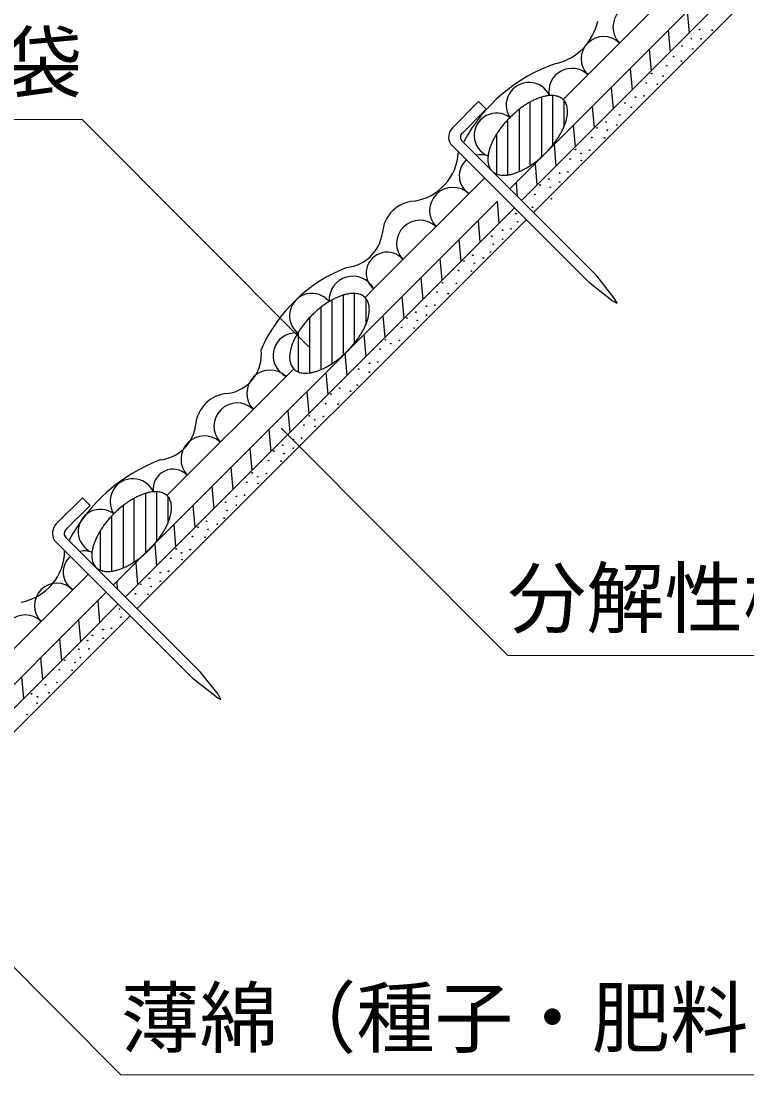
# Model space of a CAD drawing. Units: millimetres, scale not verified. Extents: x 200 to 8200, y 200 to 5838.
# Drawn here: x 1568 to 2216, y 2028 to 2969 of the extents above; entities that cross this region are included whole.
import ezdxf
from ezdxf.enums import TextEntityAlignment as Align

# ---------------------------------------------------------------- set-up
doc = ezdxf.new("R2010")
doc.units = ezdxf.units.MM
doc.header["$LTSCALE"] = 20
doc.layers.add('C-STR', color=3, linetype='Continuous', lineweight=25)
doc.layers.add('C-STR-HTXT', color=1, linetype='Continuous', lineweight=13)
doc.styles.add('ＭＳ ゴシック', font='')
doc.styles.get('ＭＳ ゴシック').set_extended_font_data('MS Gothic')

msp = doc.modelspace()

# ---------------------------------------------------------------- linework, layer by layer
at = {"layer": 'C-STR', "color": 7}
for p, q in [((2051.62, 2898.79), (2165.31, 3012.48)), ((2004.01, 2819.13), (2181.34, 2996.45)), ((2014.62, 2808.52), (2191.94, 2985.85)), ((2025.23, 2797.92), (2202.55, 2975.24)), ((2162.37, 2977.49), (2164.08, 2957.98)), ((2145.4, 2960.52), (2147.11, 2941.01)), ((2128.43, 2943.54), (2130.14, 2924.04)), ((2111.46, 2926.57), (2113.17, 2907.07)), ((2094.49, 2909.6), (2096.2, 2890.1)), ((1952.92, 2873.55), (1976.21, 2896.85)), ((1983.01, 2890.05), (1961.76, 2868.79)), ((1983.01, 2890.05), (1976.21, 2896.85)), ((2077.52, 2892.63), (2079.22, 2873.13)), ((2060.55, 2875.66), (2062.25, 2856.16)), ((1961.46, 2861.45), (2081.71, 2741.27)), ((1951.06, 2859.12), (2075.34, 2734.91)), ((2043.58, 2858.69), (2045.28, 2839.19)), ((2026.61, 2841.72), (2028.31, 2822.21)), ((1882.47, 2729.64), (1981.52, 2828.68)), ((2009.64, 2824.75), (2010.71, 2812.43)), ((1650.46, 2465.57), (1992.67, 2807.78)), ((1992.65, 2807.99), (1994.37, 2788.27)), ((1661.06, 2454.97), (2008.15, 2802.06)), ((1671.67, 2444.36), (2018.76, 2791.45)), ((1975.69, 2790.81), (1977.4, 2771.3)), ((1958.72, 2773.84), (1960.43, 2754.33)), ((1941.75, 2756.87), (1943.46, 2737.36)), ((1924.78, 2739.9), (1926.49, 2720.39)), ((2097.27, 2721.48), (2081.71, 2741.27)), ((2095.15, 2719.36), (2075.34, 2734.91)), ((1907.81, 2722.93), (1909.52, 2703.42)), ((2095.15, 2719.36), (2099.74, 2716.88)), ((2099.74, 2716.88), (2097.27, 2721.48)), ((1890.84, 2705.96), (1892.55, 2686.45)), ((1873.87, 2688.99), (1875.58, 2669.48)), ((1856.9, 2672.02), (1858.61, 2652.51)), ((1698.06, 2545.23), (1811.21, 2658.38)), ((1839.93, 2655.05), (1841.64, 2635.54)), ((1822.96, 2638.07), (1824.67, 2618.57)), ((1805.99, 2621.1), (1807.7, 2601.6)), ((1789.02, 2604.13), (1790.72, 2584.63)), ((1772.05, 2587.16), (1773.75, 2567.66)), ((1755.08, 2570.19), (1756.78, 2550.69)), ((1738.11, 2553.22), (1739.81, 2533.72)), ((1599.36, 2519.99), (1622.65, 2543.29)), ((1629.45, 2536.5), (1622.65, 2543.29)), ((1629.45, 2536.5), (1608.2, 2515.24)), ((1721.14, 2536.25), (1722.84, 2516.74)), ((1704.17, 2519.28), (1705.87, 2499.77)), ((1597.5, 2505.56), (1721.79, 2381.35)), ((1607.9, 2507.89), (1728.15, 2387.72)), ((1687.19, 2502.31), (1688.9, 2482.8)), ((1670.22, 2485.34), (1671.93, 2465.83)), ((1521.29, 2368.45), (1627.96, 2475.12)), ((1653.25, 2468.37), (1653.79, 2462.24)), ((1615.65, 2430.77), (1643.99, 2459.1)), ((1626.26, 2420.16), (1654.6, 2448.5)), ((1636.28, 2451.4), (1637.99, 2431.89)), ((1636.87, 2409.55), (1665.21, 2437.9)), ((1296.87, 2111.99), (1615.65, 2430.77)), ((1619.31, 2434.43), (1621.02, 2414.92)), ((1307.52, 2101.42), (1626.26, 2420.16)), ((1602.34, 2417.46), (1604.05, 2397.95)), ((1318.13, 2090.81), (1636.87, 2409.55)), ((1585.37, 2400.49), (1587.08, 2380.98)), ((1568.4, 2383.52), (1570.11, 2364.01)), ((1741.59, 2365.8), (1721.79, 2381.35)), ((1743.71, 2367.92), (1728.15, 2387.72)), ((1741.59, 2365.8), (1746.19, 2363.33)), ((1746.19, 2363.33), (1743.71, 2367.92))]:
    msp.add_line(p, q, dxfattribs=at)
at = {"layer": 'C-STR'}
for p, q in [((2032.38, 2900.84), (2032.38, 2847.71)), ((2042.38, 2858), (2042.38, 2902.29)), ((2052.38, 2897.99), (2052.38, 2874.3)), ((2012.38, 2889.94), (2012.38, 2834.35)), ((2022.38, 2839.75), (2022.38, 2896.55)), ((2002.38, 2831.44), (2002.38, 2880.67)), ((1992.38, 2832.32), (1992.38, 2868.05)), ((1874.85, 2722.01), (1882.47, 2729.64)), ((1845.49, 2663.09), (1845.49, 2719.89)), ((1855.49, 2724.18), (1855.49, 2671.05)), ((1865.49, 2681.34), (1865.49, 2725.63)), ((1875.49, 2721.33), (1875.49, 2697.64)), ((1835.49, 2713.28), (1835.49, 2657.69)), ((1825.49, 2654.78), (1825.49, 2704)), ((1815.49, 2655.66), (1815.49, 2691.39)), ((1668.95, 2486.08), (1668.95, 2542.88)), ((1678.95, 2547.17), (1678.95, 2494.04)), ((1688.95, 2504.34), (1688.95, 2548.62)), ((1698.95, 2544.33), (1698.95, 2520.63)), ((1658.95, 2536.27), (1658.95, 2480.69)), ((1648.95, 2477.77), (1648.95, 2527)), ((1638.95, 2478.65), (1638.95, 2514.39)), ((1634.43, 2481.6), (1634.44, 2481.61))]:
    msp.add_line(p, q, dxfattribs=at)
at = {"layer": 'C-STR', "color": 7}
for centre in [(2173.47, 2961.13), (2184.72, 2960.6), (2157.76, 2946.52), (2166.14, 2952.99), (2167.33, 2943.92), (2174.7, 2952.9), (2150.24, 2937.21), (2144.06, 2928.88), (2157.08, 2932.93), (2130.58, 2921.92), (2140.83, 2919.59), (2125.86, 2913.52), (2135.74, 2912.34), (2116.41, 2900.89), (2123.79, 2901.99), (2106.84, 2895.61), (2112.6, 2891.84), (2089.87, 2878.64), (2102.15, 2885.08), (2082.02, 2873.37), (2091.18, 2871.34), (2099.45, 2876.04), (2077.3, 2864.97), (2088.55, 2864.44), (2062.7, 2854.04), (2067.52, 2850.58), (2075.23, 2853.43), (2057.98, 2845.64), (2067.86, 2844.45), (2048.53, 2833.01), (2055.9, 2834.11), (2031.11, 2822.45), (2038.96, 2827.73), (2048.54, 2825.13), (2026.39, 2814.05), (2040.27, 2820.43), (2041.09, 2810.07), (2009.69, 2797.01), (2024.32, 2802.52), (2011, 2789.7), (1988.05, 2776.82), (1997.62, 2782.1), (2004.99, 2783.2), (1989.36, 2769.51), (1997.62, 2774.22), (1971.08, 2759.85), (1980.65, 2757.25), (1986.73, 2762.61), (1963.23, 2754.57), (1972.39, 2752.54), (1958.51, 2746.17), (1969.76, 2745.64), (1943.9, 2735.25), (1956.43, 2734.64), (1939.18, 2726.85), (1949.07, 2725.66), (1920.17, 2708.94), (1929.73, 2714.22), (1937.11, 2715.31), (1912.32, 2703.66), (1921.48, 2701.63), (1929.74, 2706.33), (1907.6, 2695.26), (1918.85, 2694.73), (1892.99, 2684.34), (1897.82, 2680.87), (1905.52, 2683.73), (1888.27, 2675.94), (1878.82, 2663.31), (1886.2, 2664.4), (1869.26, 2658.02), (1878.83, 2655.42), (1867.93, 2643.82), (1867.93, 2643.82), (1844.44, 2635.78), (1852.29, 2641.05), (1861.86, 2638.45), (1839.71, 2627.38), (1850.96, 2626.85), (1825.11, 2616.45), (1837.64, 2615.85), (1820.39, 2608.05), (1829.93, 2612.99), (1830.27, 2606.87), (1818.32, 2596.52), (1801.37, 2590.14), (1810.94, 2595.42), (1810.95, 2587.54), (1793.52, 2584.87), (1802.68, 2582.84), (1788.8, 2576.47), (1800.05, 2575.94), (1774.2, 2565.54), (1779.02, 2562.08), (1786.73, 2564.93), (1769.48, 2557.14), (1779.36, 2555.95), (1760.03, 2544.51), (1767.4, 2545.61), (1750.46, 2539.23), (1751.77, 2531.93), (1760.04, 2536.63), (1733.49, 2522.26), (1749.14, 2525.02), (1749.14, 2525.02), (1749.14, 2525.02), (1725.64, 2516.98), (1734.8, 2514.96), (1743.07, 2519.66), (1720.92, 2508.58), (1732.17, 2508.05), (1706.32, 2497.66), (1711.14, 2494.19), (1718.85, 2497.05), (1701.59, 2489.26), (1711.48, 2488.07), (1692.15, 2476.63), (1699.52, 2477.73), (1674.73, 2466.07), (1682.58, 2471.35), (1692.15, 2468.75), (1670.01, 2457.67), (1681.26, 2457.14), (1683.89, 2464.04), (1655.65, 2443.93), (1656.95, 2436.63), (1648.61, 2426.81), (1631.67, 2420.44), (1641.23, 2425.72), (1641.24, 2417.83), (1619.44, 2408.03), (1627.15, 2415.75), (1628.46, 2408.44), (1620.74, 2400.73), (1602.12, 2389.79), (1606.85, 2398.19), (1613.37, 2389.26), (1616.01, 2396.16), (1589.84, 2376.43), (1600.05, 2378.26), (1577.22, 2368.29), (1582.61, 2365.66), (1592.69, 2369.28), (1582.32, 2360.08), (1573.36, 2349.95)]:
    msp.add_circle(centre, 0.3, dxfattribs=at)
for centre, radius, start, end in [((2116.12, 2963.3), 20, 45, 225), ((2087.83, 2935.01), 20, 45, 225), ((2059.48, 2906.05), 20.53, 46.21896, 190.07138), ((2021.13, 2893.7), 20.28, 25.66048, 213.02542), ((1992.19, 2866.72), 19.91, 53.14475, 246.94465), ((1961.6, 2865.09), 12.12, 135.76262, 209.53793), ((1965, 2864.98), 5, 130.3409, 225.01704), ((1977.95, 2830.57), 18.96, 131.18272, 236.21914), ((1977.95, 2830.57), 18.96, 70.11725, 101.94908), ((1953.27, 2799.56), 20.79, 47.14094, 222.85906), ((1923.88, 2770.18), 20.79, 47.14094, 222.85906), ((1894.58, 2743.81), 18.64, 41.01936, 229.4851), ((1863.99, 2719.85), 21.18, 28.13475, 183.54845), ((1827.52, 2705.7), 20, 39.93312, 230.18666), ((1813.05, 2670.11), 20.33, 85.38159, 244.61841), ((1790.19, 2636.49), 20.79, 47.14094, 222.85906), ((1760.81, 2607.11), 20.79, 47.14094, 222.85906), ((1731.43, 2577.73), 20.79, 47.14094, 222.85906), ((1703.58, 2550.94), 17.89, 44.57467, 186.91104), ((1667.69, 2540.03), 20.28, 25.66048, 213.02542), ((1638.75, 2513.05), 19.91, 53.14475, 246.94465), ((1608.04, 2511.54), 12.12, 135.76262, 209.53793), ((1611.44, 2511.43), 5, 130.3409, 225.01704), ((1624.51, 2476.9), 18.96, 70.11725, 101.96674), ((1620.18, 2559.37), 88.06, 309.96482, 312.50292), ((1624.51, 2476.9), 18.96, 131.0403, 236.21914), ((1599.83, 2446.99), 20, 45, 225), ((1571.54, 2418.71), 20, 45, 225)]:
    msp.add_arc(centre, radius, start, end, dxfattribs=at)
at = {"layer": 'C-STR', "color": 1}
for centre, radius, start, end in [((2033.85, 2979.25), 49.8, 283.39609, 347.8363), ((2091.46, 2792.79), 145.5, 108.46015, 152.07763), ((1911.14, 2854.52), 47.16, 279.2044, 356.66135), ((1920.74, 2777.63), 30.42, 93.88791, 176.11209), ((1854.96, 2784.42), 35.75, 275.92465, 352.39909), ((1908.6, 2620.15), 138.07, 111.20863, 156.39892), ((1747.27, 2671.02), 35.09, 277.70765, 7.21258), ((1754.04, 2605.9), 30.42, 93.88791, 176.11209), ((1688.26, 2612.69), 35.75, 275.92465, 352.39909), ((1747.88, 2431.94), 155.59, 111.06706, 151.82433), ((1560.05, 2496.27), 46.74, 279.70892, 0.01365)]:
    msp.add_arc(centre, radius, start, end, dxfattribs=at)
at = {"layer": 'C-STR'}
for centre, radius, start, end in [((2052.08, 2842.34), 61.81, 115.72066, 118.94233), ((2048.99, 2848.85), 54.6, 112.25955, 115.76048), ((2046.29, 2855.53), 47.4, 108.45979, 112.30897), ((2044.14, 2862.13), 40.46, 104.24083, 108.52062), ((2042.59, 2868.39), 34.01, 99.50753, 104.31492), ((2041.68, 2874.1), 28.22, 94.15104, 99.59628), ((2041.36, 2879.08), 23.24, 88.05461, 94.25439), ((2041.54, 2883.19), 19.12, 81.10924, 88.1693), ((2042.07, 2886.37), 15.9, 73.24439, 81.22647), ((2042.77, 2888.61), 13.55, 64.47579, 73.34819), ((2043.44, 2889.97), 12.04, 54.95796, 64.54493), ((2043.85, 2890.55), 11.33, 45.00711, 54.97393), ((2043.79, 2890.51), 11.39, 35.05423, 44.96474), ((2066.46, 2820.44), 88.06, 129.96482, 132.50292), ((2064.48, 2822.82), 84.96, 127.37441, 129.97507), ((2061.83, 2826.33), 80.57, 124.69321, 127.38897), ((2058.72, 2830.86), 75.07, 121.88551, 124.71265), ((2055.39, 2836.27), 68.73, 118.91052, 121.91062), ((2043.09, 2890.04), 12.24, 25.53163, 34.96548), ((2041.6, 2889.36), 13.88, 16.75802, 25.418), ((2039.2, 2888.67), 16.37, 8.8896, 16.63954), ((2035.86, 2888.19), 19.75, 1.94236, 8.7791), ((2031.6, 2888.08), 24.01, 355.84531, 1.84569), ((2066.62, 2820.07), 88.44, 137.50251, 140.02975), ((2067.65, 2819.12), 89.84, 134.99955, 137.50164), ((2067.56, 2819.22), 89.71, 132.49657, 135.00223), ((2014.34, 2891.16), 41.59, 341.53747, 345.70109), ((2020.68, 2889.51), 35.04, 345.75597, 350.42158), ((2026.49, 2888.49), 29.14, 350.48889, 355.76379), ((2056.73, 2827.52), 76.05, 145.3056, 148.09624), ((2061.11, 2824.47), 81.38, 142.62454, 145.29328), ((2064.43, 2821.92), 85.58, 140.03422, 142.6163), ((1994.59, 2899.32), 62.99, 331.08787, 334.24914), ((2001.04, 2896.18), 55.81, 334.27742, 337.70255), ((2007.71, 2893.41), 48.59, 337.73815, 341.49309), ((2039.03, 2837.3), 55.81, 154.27742, 157.70255), ((2045.49, 2834.16), 62.99, 151.08787, 154.24914), ((2051.46, 2830.82), 69.83, 148.11312, 151.06574), ((1975.64, 2911.56), 85.58, 320.03422, 322.6163), ((1978.97, 2909.01), 81.38, 322.62454, 325.29328), ((1983.34, 2905.96), 76.05, 325.3056, 328.09624), ((1988.61, 2902.66), 69.83, 328.11312, 331.06574), ((2019.4, 2843.97), 35.04, 165.75597, 170.42158), ((2025.73, 2842.32), 41.59, 161.53747, 165.70109), ((2032.36, 2840.07), 48.59, 157.73815, 161.49309), ((1972.51, 2914.26), 89.71, 312.49657, 315.00223), ((1972.42, 2914.36), 89.84, 314.99955, 317.50164), ((1973.45, 2913.41), 88.44, 317.50251, 320.02975), ((2008.47, 2845.4), 24.01, 175.84531, 181.84569), ((2004.21, 2845.3), 19.75, 181.94236, 188.7791), ((2013.58, 2844.99), 29.14, 170.48889, 175.76379), ((2000.87, 2844.81), 16.37, 188.8896, 196.63954), ((1981.35, 2902.62), 75.07, 301.88551, 304.71265), ((1978.25, 2907.15), 80.57, 304.69321, 307.38897), ((1975.59, 2910.66), 84.96, 307.37441, 309.97507), ((1973.62, 2913.04), 88.06, 309.96482, 312.50292), ((1998.48, 2844.13), 13.88, 196.75802, 205.418), ((1996.98, 2843.44), 12.24, 205.53163, 214.96548), ((1996.28, 2842.97), 11.39, 215.05423, 224.96474), ((1996.23, 2842.93), 11.33, 225.00711, 234.97393), ((1996.64, 2843.51), 12.04, 234.95796, 244.54493), ((1997.3, 2844.87), 13.55, 244.47579, 253.34819), ((1998, 2847.11), 15.9, 253.24439, 261.22647), ((1998.53, 2850.29), 19.12, 261.10924, 268.1693), ((1998.39, 2859.38), 28.22, 274.15104, 279.59628), ((1997.48, 2865.09), 34.01, 279.50753, 284.31492), ((1995.94, 2871.35), 40.46, 284.24083, 288.52062), ((1993.78, 2877.95), 47.4, 288.45979, 292.30897), ((1991.09, 2884.63), 54.6, 292.25955, 295.76048), ((1988, 2891.14), 61.81, 295.72066, 298.94233), ((1984.68, 2897.21), 68.73, 298.91052, 301.91062), ((1998.71, 2854.4), 23.24, 268.05461, 274.25439), ((1878.5, 2659.61), 68.73, 118.91052, 121.91062), ((1875.19, 2665.68), 61.81, 115.72066, 118.94233), ((1872.09, 2672.19), 54.6, 112.25955, 115.76048), ((1869.4, 2678.87), 47.4, 108.45979, 112.30897), ((1867.25, 2685.47), 40.46, 104.24083, 108.52062), ((1865.7, 2691.73), 34.01, 99.50753, 104.31492), ((1864.79, 2697.44), 28.22, 94.15104, 99.59628), ((1864.47, 2702.42), 23.24, 88.05461, 94.25439), ((1864.65, 2706.53), 19.12, 81.10924, 88.1693), ((1865.18, 2709.71), 15.9, 73.24439, 81.22647), ((1865.88, 2711.95), 13.55, 64.47579, 73.34819), ((1866.54, 2713.31), 12.04, 54.95796, 64.54493), ((1866.95, 2713.89), 11.33, 45.00711, 54.97393), ((1866.9, 2713.85), 11.39, 35.05423, 44.96474), ((1866.2, 2713.38), 12.24, 25.53163, 34.96548), ((1864.7, 2712.69), 13.88, 16.75802, 25.418), ((1889.56, 2643.78), 88.06, 129.96482, 132.50292), ((1887.59, 2646.16), 84.96, 127.37441, 129.97507), ((1884.93, 2649.67), 80.57, 124.69321, 127.38897), ((1881.83, 2654.2), 75.07, 121.88551, 124.71265), ((1862.31, 2712.01), 16.37, 8.8896, 16.63954), ((1849.6, 2711.83), 29.14, 350.48889, 355.76379), ((1858.97, 2711.52), 19.75, 1.94236, 8.7791), ((1854.71, 2711.42), 24.01, 355.84531, 1.84569), ((1887.54, 2645.26), 85.58, 140.03422, 142.6163), ((1889.73, 2643.41), 88.44, 137.50251, 140.02975), ((1890.76, 2642.46), 89.84, 134.99955, 137.50164), ((1890.67, 2642.56), 89.71, 132.49657, 135.00223), ((1830.82, 2716.75), 48.59, 337.73815, 341.49309), ((1837.45, 2714.5), 41.59, 341.53747, 345.70109), ((1843.78, 2712.85), 35.04, 345.75597, 350.42158), ((1874.57, 2654.16), 69.83, 148.11312, 151.06574), ((1879.84, 2650.86), 76.05, 145.3056, 148.09624), ((1884.21, 2647.81), 81.38, 142.62454, 145.29328), ((1811.72, 2726), 69.83, 328.11312, 331.06574), ((1817.7, 2722.66), 62.99, 331.08787, 334.24914), ((1824.15, 2719.52), 55.81, 334.27742, 337.70255), ((1855.47, 2663.41), 48.59, 157.73815, 161.49309), ((1862.14, 2660.64), 55.81, 154.27742, 157.70255), ((1868.59, 2657.5), 62.99, 151.08787, 154.24914), ((1798.75, 2734.9), 85.58, 320.03422, 322.6163), ((1802.08, 2732.35), 81.38, 322.62454, 325.29328), ((1806.45, 2729.3), 76.05, 325.3056, 328.09624), ((1836.69, 2668.33), 29.14, 170.48889, 175.76379), ((1842.5, 2667.31), 35.04, 165.75597, 170.42158), ((1848.84, 2665.66), 41.59, 161.53747, 165.70109), ((1796.72, 2736.38), 88.06, 309.96482, 312.50292), ((1795.62, 2737.6), 89.71, 312.49657, 315.00223), ((1795.53, 2737.7), 89.84, 314.99955, 317.50164), ((1796.56, 2736.75), 88.44, 317.50251, 320.02975), ((1831.58, 2668.74), 24.01, 175.84531, 181.84569), ((1827.32, 2668.63), 19.75, 181.94236, 188.7791), ((1823.98, 2668.15), 16.37, 188.8896, 196.63954), ((1821.58, 2667.46), 13.88, 196.75802, 205.418), ((1807.79, 2720.55), 68.73, 298.91052, 301.91062), ((1804.46, 2725.96), 75.07, 301.88551, 304.71265), ((1801.35, 2730.49), 80.57, 304.69321, 307.38897), ((1798.7, 2734), 84.96, 307.37441, 309.97507), ((1820.09, 2666.78), 12.24, 205.53163, 214.96548), ((1819.39, 2666.31), 11.39, 215.05423, 224.96474), ((1819.34, 2666.27), 11.33, 225.00711, 234.97393), ((1819.75, 2666.85), 12.04, 234.95796, 244.54493), ((1820.41, 2668.21), 13.55, 244.47579, 253.34819), ((1821.11, 2670.45), 15.9, 253.24439, 261.22647), ((1821.64, 2673.63), 19.12, 261.10924, 268.1693), ((1821.82, 2677.74), 23.24, 268.05461, 274.25439), ((1821.5, 2682.72), 28.22, 274.15104, 279.59628), ((1820.59, 2688.43), 34.01, 279.50753, 284.31492), ((1819.04, 2694.69), 40.46, 284.24083, 288.52062), ((1816.89, 2701.29), 47.4, 288.45979, 292.30897), ((1814.19, 2707.97), 54.6, 292.25955, 295.76048), ((1811.1, 2714.48), 61.81, 295.72066, 298.94233), ((1705.28, 2477.19), 75.07, 121.88551, 124.71265), ((1701.96, 2482.6), 68.73, 118.91052, 121.91062), ((1698.64, 2488.67), 61.81, 115.72066, 118.94233), ((1695.55, 2495.18), 54.6, 112.25955, 115.76048), ((1692.86, 2501.86), 47.4, 108.45979, 112.30897), ((1690.7, 2508.46), 40.46, 104.24083, 108.52062), ((1689.16, 2514.72), 34.01, 99.50753, 104.31492), ((1688.24, 2520.43), 28.22, 94.15104, 99.59628), ((1687.92, 2525.41), 23.24, 88.05461, 94.25439), ((1688.1, 2529.52), 19.12, 81.10924, 88.1693), ((1688.63, 2532.7), 15.9, 73.24439, 81.22647), ((1689.33, 2534.94), 13.55, 64.47579, 73.34819), ((1690, 2536.3), 12.04, 54.95796, 64.54493), ((1690.41, 2536.88), 11.33, 45.00711, 54.97393), ((1690.36, 2536.84), 11.39, 35.05423, 44.96474), ((1689.66, 2536.37), 12.24, 25.53163, 34.96548), ((1688.16, 2535.69), 13.88, 16.75802, 25.418), ((1685.76, 2535), 16.37, 8.8896, 16.63954), ((1714.13, 2465.55), 89.71, 132.49657, 135.00223), ((1713.02, 2466.77), 88.06, 129.96482, 132.50292), ((1711.04, 2469.16), 84.96, 127.37441, 129.97507), ((1708.39, 2472.66), 80.57, 124.69321, 127.38897), ((1673.06, 2534.83), 29.14, 350.48889, 355.76379), ((1682.43, 2534.52), 19.75, 1.94236, 8.7791), ((1678.16, 2534.41), 24.01, 355.84531, 1.84569), ((1710.99, 2468.25), 85.58, 140.03422, 142.6163), ((1713.18, 2466.4), 88.44, 137.50251, 140.02975), ((1714.21, 2465.45), 89.84, 134.99955, 137.50164), ((1647.6, 2542.51), 55.81, 334.27742, 337.70255), ((1654.27, 2539.74), 48.59, 337.73815, 341.49309), ((1660.9, 2537.49), 41.59, 341.53747, 345.70109), ((1667.24, 2535.84), 35.04, 345.75597, 350.42158), ((1698.03, 2477.16), 69.83, 148.11312, 151.06574), ((1703.3, 2473.85), 76.05, 145.3056, 148.09624), ((1707.67, 2470.8), 81.38, 142.62454, 145.29328), ((1629.9, 2552.29), 76.05, 325.3056, 328.09624), ((1635.17, 2548.99), 69.83, 328.11312, 331.06574), ((1641.15, 2545.66), 62.99, 331.08787, 334.24914), ((1678.92, 2486.4), 48.59, 157.73815, 161.49309), ((1685.6, 2483.63), 55.81, 154.27742, 157.70255), ((1692.05, 2480.49), 62.99, 151.08787, 154.24914), ((1620.02, 2559.74), 88.44, 317.50251, 320.02975), ((1622.21, 2557.9), 85.58, 320.03422, 322.6163), ((1625.53, 2555.34), 81.38, 322.62454, 325.29328), ((1655.04, 2491.73), 24.01, 175.84531, 181.84569), ((1660.14, 2491.32), 29.14, 170.48889, 175.76379), ((1665.96, 2490.3), 35.04, 165.75597, 170.42158), ((1672.29, 2488.65), 41.59, 161.53747, 165.70109), ((1619.07, 2560.59), 89.71, 312.49657, 315.00223), ((1618.98, 2560.69), 89.84, 314.99955, 317.50164), ((1650.77, 2491.63), 19.75, 181.94236, 188.7791), ((1647.43, 2491.14), 16.37, 188.8896, 196.63954), ((1645.04, 2490.46), 13.88, 196.75802, 205.418), ((1643.54, 2489.77), 12.24, 205.53163, 214.96548), ((1634.56, 2537.47), 61.81, 295.72066, 298.94233), ((1631.24, 2543.54), 68.73, 298.91052, 301.91062), ((1627.92, 2548.95), 75.07, 301.88551, 304.71265), ((1624.81, 2553.48), 80.57, 304.69321, 307.38897), ((1622.16, 2556.99), 84.96, 307.37441, 309.97507), ((1642.84, 2489.3), 11.39, 215.05423, 224.96474), ((1642.79, 2489.26), 11.33, 225.00711, 234.97393), ((1643.2, 2489.84), 12.04, 234.95796, 244.54493), ((1643.86, 2491.2), 13.55, 244.47579, 253.34819), ((1644.56, 2493.44), 15.9, 253.24439, 261.22647), ((1645.1, 2496.62), 19.12, 261.10924, 268.1693), ((1645.27, 2500.74), 23.24, 268.05461, 274.25439), ((1644.95, 2505.71), 28.22, 274.15104, 279.59628), ((1644.04, 2511.42), 34.01, 279.50753, 284.31492), ((1642.5, 2517.68), 40.46, 284.24083, 288.52062), ((1640.34, 2524.28), 47.4, 288.45979, 292.30897), ((1637.65, 2530.96), 54.6, 292.25955, 295.76048)]:
    msp.add_arc(centre, radius, start, end, dxfattribs=at)
at = {"layer": 'C-STR-HTXT'}
for p, q in [((1272.55, 2880.99), (1622.55, 2880.99)), ((1622.55, 2880.99), (1824.79, 2678.1)), ((1799.96, 2605.49), (2002.19, 2402.6)), ((2002.19, 2402.6), (2562.19, 2402.6)), ((1454.84, 2231.03), (1657.07, 2028.14)), ((1657.07, 2028.14), (2777.07, 2028.14))]:
    msp.add_line(p, q, dxfattribs=at)

# ---------------------------------------------------------------- texts
at = {"layer": 'C-STR-HTXT', "color": 7, "style": 'ＭＳ ゴシック'}
for s, p in [('植生基材袋', (1272.55, 2890.99)), ('分解性樹脂ネット', (2002.19, 2412.6)), ('薄綿（種子・肥料・土壌改良資材）', (1657.07, 2038.14))]:
    msp.add_text(s, height=51.32, dxfattribs=at).set_placement(p, align=Align.BOTTOM_LEFT)

doc.saveas('drawing.dxf')
